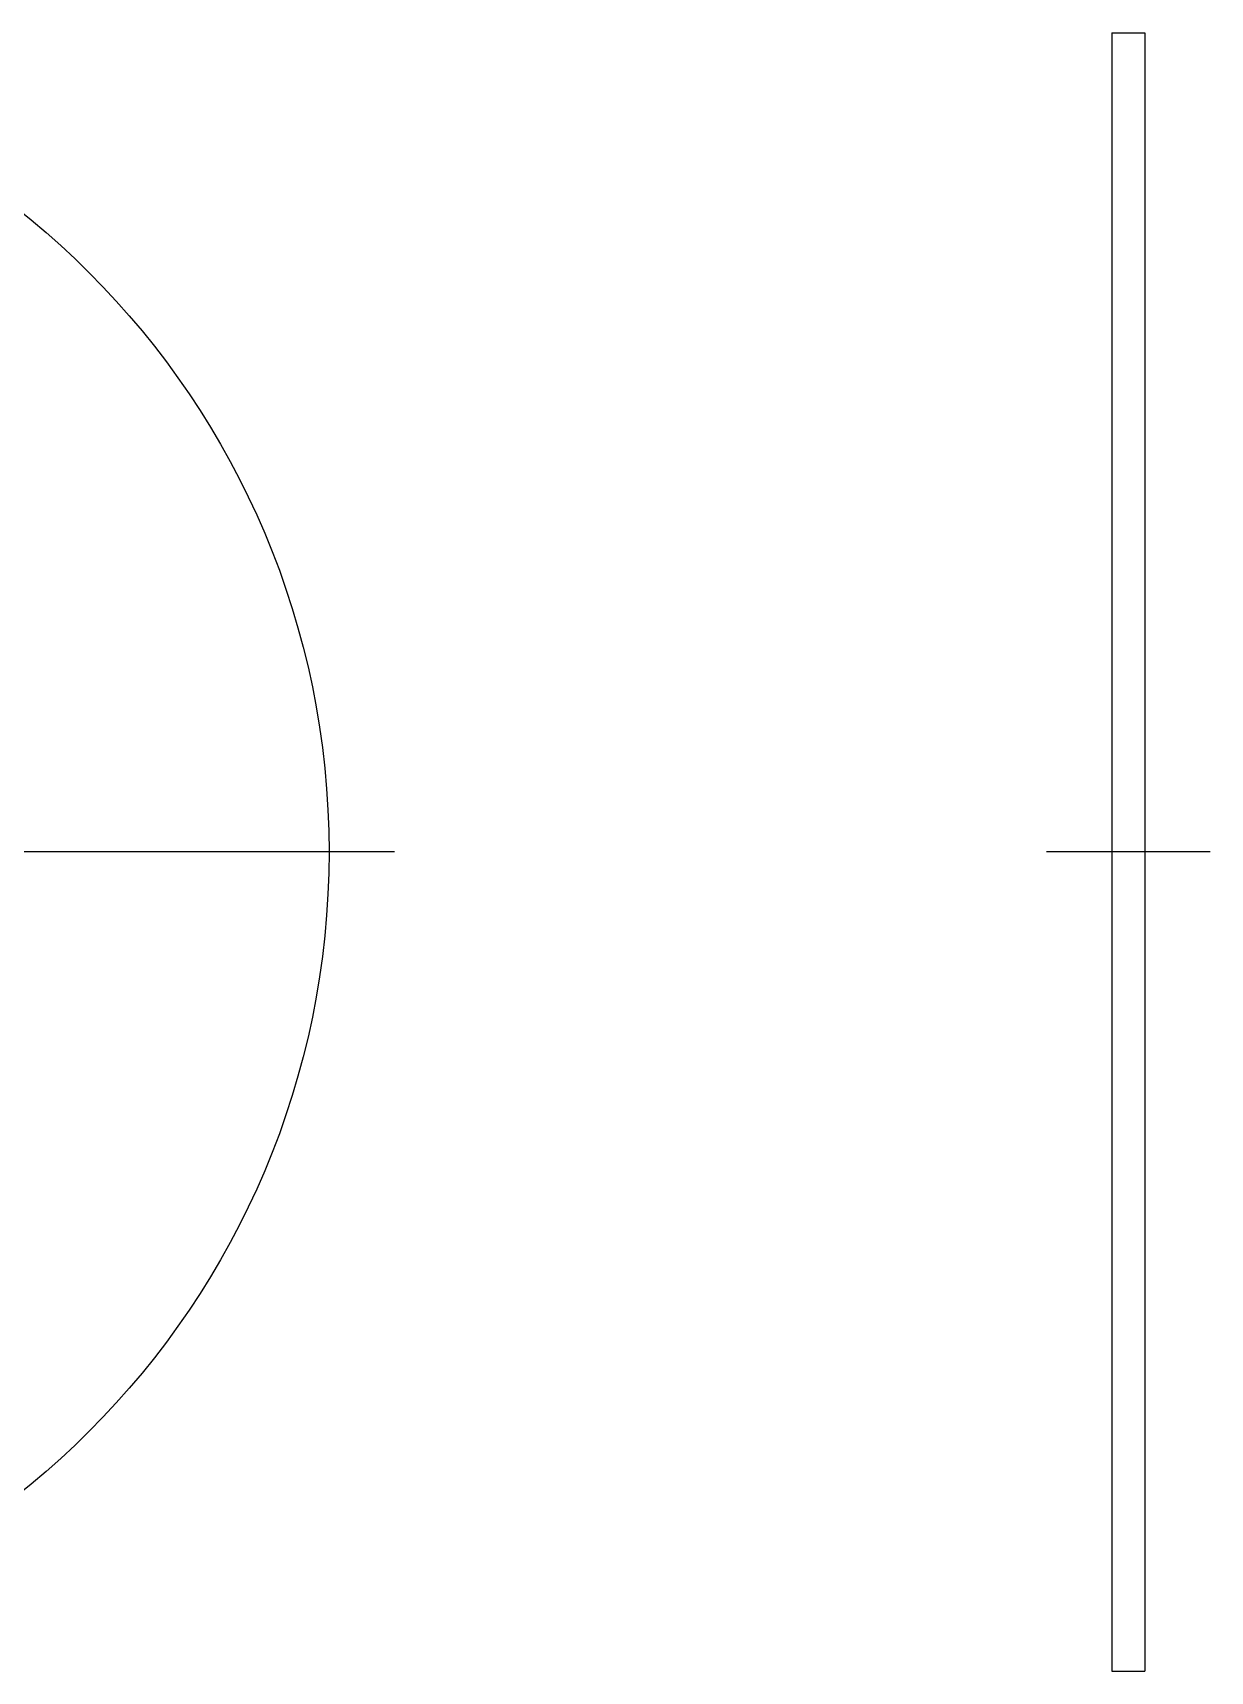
# Model space of a CAD drawing. Extents: x 0.5 to 96.1, y 0 to 68.5.
# Drawn here: x 60.2 to 96.1, y 16.5 to 66.5 of the extents above; entities that cross this region are included whole.
import ezdxf

# ---------------------------------------------------------------- set-up
doc = ezdxf.new("R2010")
doc.units = 0
doc.linetypes.add('CENTER', pattern=[50.8, 31.75, -6.35, 6.35, -6.35])
doc.layers.get('0').update_dxf_attribs({"linetype": 'CONTINUOUS'})
doc.layers.add('CENTER', color=1, linetype='CENTER')

msp = doc.modelspace()

# ---------------------------------------------------------------- linework, layer by layer
at = {"color": 7, "linetype": 'CONTINUOUS'}
for p, q in [((93.102, 66.532), (93.102, 16.532)), ((93.102, 66.532), (94.102, 66.532)), ((94.102, 66.532), (94.102, 16.532)), ((93.102, 16.532), (94.102, 16.532))]:
    msp.add_line(p, q, dxfattribs=at)
msp.add_circle((44.2, 41.532), 25, dxfattribs=at)
at = {"layer": 'CENTER', "color": 1, "linetype": 'CENTER'}
for p, q in [((71.2, 41.532), (17.2, 41.532)), ((96.102, 41.532), (91.102, 41.532))]:
    msp.add_line(p, q, dxfattribs=at)

doc.saveas('drawing.dxf')
